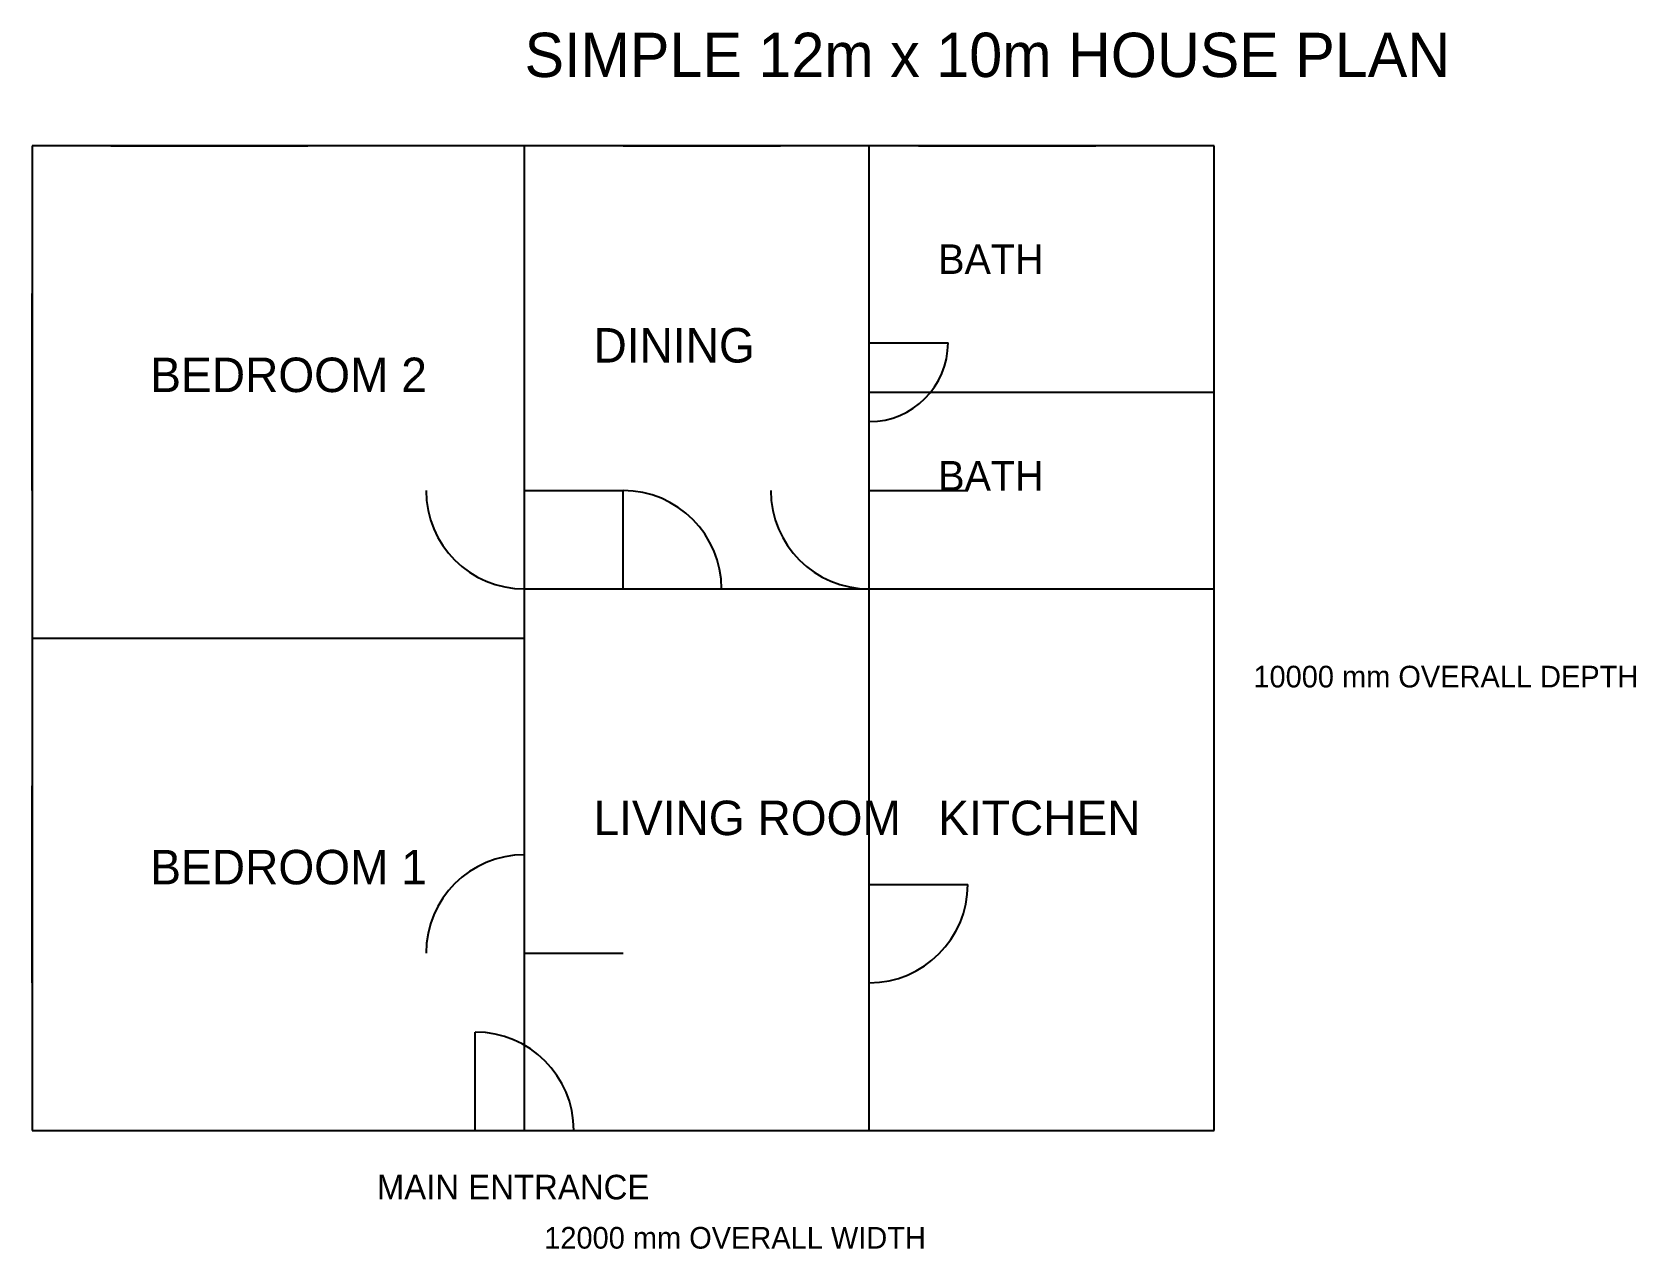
# Model space of a CAD drawing. Extents: x 0 to 16284, y -1203 to 11157.
import ezdxf

# ---------------------------------------------------------------- set-up
doc = ezdxf.new("R2010")
doc.units = 0
for name, color, linetype in [('DOOR', 2, 'CONTINUOUS'), ('LABELS', 3, 'CONTINUOUS'), ('WALLS', 7, 'CONTINUOUS'), ('WINDOW', 4, 'CONTINUOUS')]:
    doc.layers.add(name, color=color, linetype=linetype)

msp = doc.modelspace()

# ---------------------------------------------------------------- linework, layer by layer
at = {"layer": 'DOOR'}
for p, q in [((8500, 8000), (9300, 8000)), ((5000, 6500), (6000, 6500)), ((6000, 5500), (6000, 6500)), ((8500, 6500), (9500, 6500)), ((8500, 6500), (9300, 6500)), ((8500, 2500), (9500, 2500)), ((5000, 1800), (6000, 1800)), ((4500, 0), (4500, 1000))]:
    msp.add_line(p, q, dxfattribs=at)
for centre, radius, start, end in [((8500, 8000), 800, 270, 360), ((5000, 6500), 1000, 180, 270), ((6000, 5500), 1000, 0, 90), ((8500, 6500), 1000, 180, 270), ((5000, 1800), 1000, 90, 180), ((8500, 2500), 1000, 270, 360), ((4500, 0), 1000, 0, 90)]:
    msp.add_arc(centre, radius, start, end, dxfattribs=at)
at = {"layer": 'WALLS'}
for p, q in [((12000, 10000), (0, 10000)), ((0, 10000), (0, 0)), ((5000, 0), (5000, 10000)), ((8500, 0), (8500, 10000)), ((12000, 0), (12000, 10000)), ((8500, 7500), (12000, 7500)), ((5000, 5500), (12000, 5500)), ((0, 5000), (5000, 5000)), ((0, 0), (12000, 0))]:
    msp.add_line(p, q, dxfattribs=at)
at = {"layer": 'WINDOW'}
for p, q in [((800, 10000), (2800, 10000)), ((6000, 10000), (7600, 10000)), ((9000, 10000), (10800, 10000)), ((0, 6500), (0, 8500)), ((12000, 6500), (12000, 7200)), ((0, 1500), (0, 3500)), ((12000, 1200), (12000, 3200)), ((6000, 0), (7600, 0))]:
    msp.add_line(p, q, dxfattribs=at)

# ---------------------------------------------------------------- texts
at = {"layer": 'DIMENSIONS'}
for s, p in [('10000 mm OVERALL DEPTH', (12400, 4500)), ('12000 mm OVERALL WIDTH', (5200, -1200))]:
    msp.add_text(s, height=220, dxfattribs=at).set_placement(p)
at = {"layer": 'LABELS'}
for s, height, p in [('SIMPLE 12m x 10m HOUSE PLAN', 450, (5000, 10700)), ('BATH', 300, (9200, 8700)), ('DINING', 350, (5700, 7800)), ('BEDROOM 2', 350, (1200, 7500)), ('BATH', 300, (9200, 6500)), ('LIVING ROOM', 350, (5700, 3000)), ('KITCHEN', 350, (9200, 3000)), ('BEDROOM 1', 350, (1200, 2500)), ('MAIN ENTRANCE', 250, (3500, -700))]:
    msp.add_text(s, height=height, dxfattribs=at).set_placement(p)

doc.saveas('drawing.dxf')
